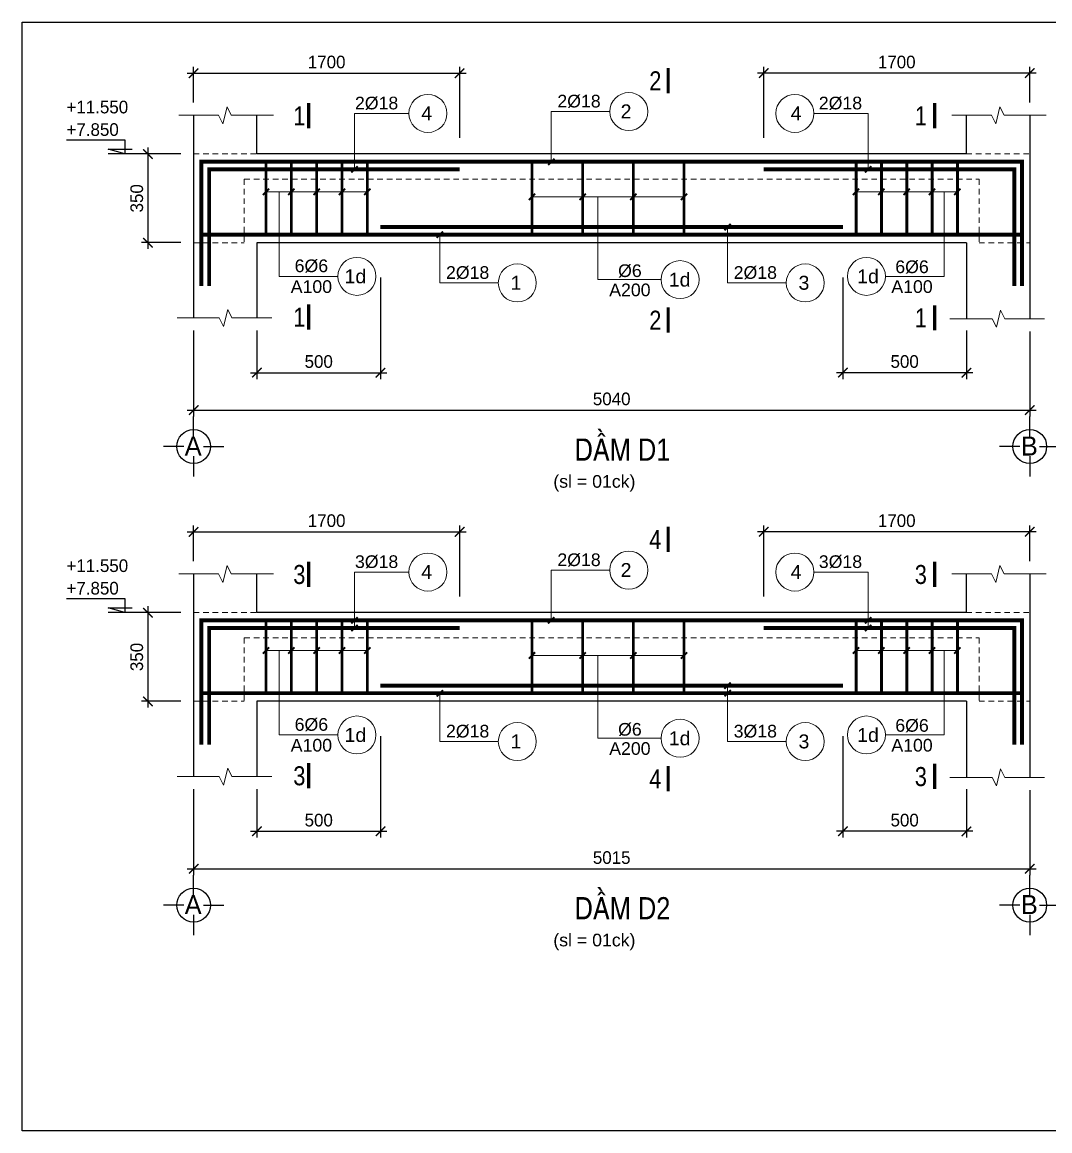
# Model space of a CAD drawing. Header units: millimetres. Extents: x -559287 to -299624, y 2351330 to 2655682.
# Drawn here: x -535995 to -519771, y 2452319 to 2469817 of the extents above; entities that cross this region are included whole.
import ezdxf
from ezdxf.enums import TextEntityAlignment as Align

# ---------------------------------------------------------------- set-up
doc = ezdxf.new("R2010")
doc.units = ezdxf.units.MM
doc.header["$LTSCALE"] = 10
doc.linetypes.add('HIDDEN', pattern=[0.3, 0.175, -0.125])
doc.linetypes.add('HIDDENX2', pattern=[0.75, 0.5, -0.25])
doc.layers.get('0').update_dxf_attribs({"lineweight": 20})
doc.layers.get('Defpoints').update_dxf_attribs({"lineweight": 20})
for name, color, linetype, lineweight in [('Dim', 251, 'Continuous', 15), ('Net khuat', 76, 'HIDDENX2', 15), ('Net manh', 8, 'Continuous', 13), ('Net thay', 4, 'Continuous', 25), ('Text', 54, 'Continuous', 25), ('Thep dai', 2, 'Continuous', 50), ('Thep doc', 140, 'Continuous', 60)]:
    doc.layers.add(name, color=color, linetype=linetype, lineweight=lineweight)
doc.layers.add('ththep', color=3, linetype='Continuous')
doc.styles.add('HELVE', font='VHAVAN.TTF', dxfattribs={"height": 800})
doc.styles.add('IN-NHO', font='VHELVEN.TTF', dxfattribs={"height": 200})
doc.styles.add('NGHIA5', font='arial_0.ttf', dxfattribs={"height": 180})
doc.styles.get("Standard").update_dxf_attribs({"font": 'nghia5.shx', "height": 200})
doc.styles.add('STYLE1-S1', font='VHARIALN.TTF')
doc.dimstyles.new('dim25', dxfattribs={"dimscale": 100, "dimtxt": 200, "dimasz": 1.5, "dimexe": 1, "dimexo": 2, "dimgap": 0.75, "dimtad": 1, "dimdec": 0, "dimlfac": 0.25, "dimzin": 0, "dimdsep": 46, "dimtxsty": 'Standard', "dimblk1": 'ARCHTICK', "dimblk2": 'ARCHTICK', "dimsah": 1, "dimcen": 0.09, "dimdle": 1, "dimclrd": 256, "dimclre": 256, "dimclrt": 54, "dimadec": 0, "dimazin": 0, "dimtfac": 1, "dimtdec": 0, "dimtofl": 0, "dimtmove": 2, "dimatfit": 3, "dimfxl": 0, "dimtolj": 1, "dimtzin": 0, "dimarcsym": 0})

# ---------------------------------------------------------------- blocks, each defined once
blk = doc.blocks.new('_ARCHTICK')
at = {"color": 0, "linetype": 'ByBlock', "const_width": 0.15}
blk.add_lwpolyline([(-0.5, -0.5), (0.5, 0.5)], dxfattribs=at)
blk = doc.blocks.new('*D379')
at = {"layer": 'Defpoints', "color": 0, "ltscale": 10, "transparency": 16777216}
for p in [(-533288, 2465149), (-520088, 2465137), (-520088, 2463695)]:
    blk.add_point(p, dxfattribs=at)
at = {"layer": 'Dim', "lineweight": -2, "ltscale": 10, "transparency": 16777216}
for p, q in [((-533288, 2464949), (-533288, 2463595)), ((-520088, 2464937), (-520088, 2463595)), ((-533388, 2463695), (-519988, 2463695))]:
    blk.add_line(p, q, dxfattribs=at)
at = {"layer": 'Dim', "lineweight": -2, "ltscale": 10, "transparency": 16777216, "xscale": 150, "yscale": 150, "zscale": 150, "rotation": 180}
blk.add_blockref('_ARCHTICK', (-533288, 2463695), dxfattribs=at)
at = {"layer": 'Dim', "lineweight": -2, "ltscale": 10, "transparency": 16777216, "xscale": 150, "yscale": 150, "zscale": 150}
blk.add_blockref('_ARCHTICK', (-520088, 2463695), dxfattribs=at)
at = {"layer": 'Dim', "color": 54, "ltscale": 10, "transparency": 16777216, "insert": (-526688, 2463870), "char_height": 200, "attachment_point": 5}
blk.add_mtext('\\A1;5040', dxfattribs=at)
blk = doc.blocks.new('*D380')
at = {"layer": 'Defpoints', "color": 0, "ltscale": 3, "transparency": 16777216}
for p in [(-524288, 2469012), (-520088, 2468348), (-524288, 2467794)]:
    blk.add_point(p, dxfattribs=at)
at = {"layer": 'Dim', "lineweight": -2, "ltscale": 3, "transparency": 16777216}
for p, q in [((-519988, 2469012), (-524388, 2469012)), ((-524288, 2467994), (-524288, 2469112)), ((-520088, 2468548), (-520088, 2469112))]:
    blk.add_line(p, q, dxfattribs=at)
at = {"layer": 'Dim', "lineweight": -2, "ltscale": 3, "transparency": 16777216, "xscale": 150, "yscale": 150, "zscale": 150, "rotation": 180}
blk.add_blockref('_ARCHTICK', (-524288, 2469012), dxfattribs=at)
at = {"layer": 'Dim', "lineweight": -2, "ltscale": 3, "transparency": 16777216, "xscale": 150, "yscale": 150, "zscale": 150}
blk.add_blockref('_ARCHTICK', (-520088, 2469012), dxfattribs=at)
at = {"layer": 'Dim', "color": 54, "ltscale": 3, "transparency": 16777216, "insert": (-522188, 2469187), "char_height": 200, "attachment_point": 5}
blk.add_mtext('\\A1;1700', dxfattribs=at)
blk = doc.blocks.new('*D381')
at = {"layer": 'Defpoints', "color": 0, "ltscale": 10, "transparency": 16777216}
for p in [(-530338, 2465986), (-532288, 2465149), (-530338, 2464285)]:
    blk.add_point(p, dxfattribs=at)
at = {"layer": 'Dim', "lineweight": -2, "ltscale": 10, "transparency": 16777216}
for p, q in [((-530338, 2465786), (-530338, 2464185)), ((-532288, 2464949), (-532288, 2464185)), ((-532388, 2464285), (-530238, 2464285))]:
    blk.add_line(p, q, dxfattribs=at)
at = {"layer": 'Dim', "lineweight": -2, "ltscale": 10, "transparency": 16777216, "xscale": 150, "yscale": 150, "zscale": 150, "rotation": 180}
blk.add_blockref('_ARCHTICK', (-532288, 2464285), dxfattribs=at)
at = {"layer": 'Dim', "lineweight": -2, "ltscale": 10, "transparency": 16777216, "xscale": 150, "yscale": 150, "zscale": 150}
blk.add_blockref('_ARCHTICK', (-530338, 2464285), dxfattribs=at)
at = {"layer": 'Dim', "color": 54, "ltscale": 10, "transparency": 16777216, "insert": (-531313, 2464460), "char_height": 200, "attachment_point": 5}
blk.add_mtext('\\A1;500', dxfattribs=at)
blk = doc.blocks.new('truc ngang-helve')
for points in [[(0, -4.8), (0, 0)], [(-2.33, -7.13), (-7.13, -7.13)], [(2.33, -7.13), (7.13, -7.13)], [(0, -9.45), (0, -14.26)]]:
    blk.add_lwpolyline(points)
blk.add_circle((0, -7.13), 4)
at = {"style": 'HELVE'}
blk.add_attdef('A', text='', height=4.5, dxfattribs=at).set_placement((0.03, -7.01), align=Align.MIDDLE_CENTER)
blk = doc.blocks.new('*D382')
at = {"layer": 'Defpoints', "color": 0, "ltscale": 10, "transparency": 16777216}
for p in [(-523038, 2465986), (-521088, 2465149), (-523038, 2464285)]:
    blk.add_point(p, dxfattribs=at)
at = {"layer": 'Dim', "lineweight": -2, "ltscale": 10, "transparency": 16777216}
for p, q in [((-523038, 2465786), (-523038, 2464185)), ((-521088, 2464949), (-521088, 2464185)), ((-520988, 2464285), (-523138, 2464285))]:
    blk.add_line(p, q, dxfattribs=at)
at = {"layer": 'Dim', "lineweight": -2, "ltscale": 10, "transparency": 16777216, "xscale": 150, "yscale": 150, "zscale": 150, "rotation": 180}
blk.add_blockref('_ARCHTICK', (-523038, 2464285), dxfattribs=at)
at = {"layer": 'Dim', "lineweight": -2, "ltscale": 10, "transparency": 16777216, "xscale": 150, "yscale": 150, "zscale": 150}
blk.add_blockref('_ARCHTICK', (-521088, 2464285), dxfattribs=at)
at = {"layer": 'Dim', "color": 54, "ltscale": 10, "transparency": 16777216, "insert": (-522063, 2464460), "char_height": 200, "attachment_point": 5}
blk.add_mtext('\\A1;500', dxfattribs=at)
blk = doc.blocks.new('*D383')
at = {"layer": 'Defpoints', "color": 0, "ltscale": 3, "transparency": 16777216}
for p in [(-533288, 2467737), (-534010, 2466337), (-533288, 2466337)]:
    blk.add_point(p, dxfattribs=at)
at = {"layer": 'Dim', "lineweight": -2, "ltscale": 3, "transparency": 16777216}
for p, q in [((-533488, 2467737), (-534110, 2467737)), ((-534010, 2467837), (-534010, 2466237)), ((-533488, 2466337), (-534110, 2466337))]:
    blk.add_line(p, q, dxfattribs=at)
at = {"layer": 'Dim', "lineweight": -2, "ltscale": 3, "transparency": 16777216, "xscale": 150, "yscale": 150, "zscale": 150}
for p, rotation in [((-534010, 2467737), 90), ((-534010, 2466337), 270)]:
    blk.add_blockref('_ARCHTICK', p, dxfattribs=dict(at, rotation=rotation))
at = {"layer": 'Dim', "color": 54, "ltscale": 3, "transparency": 16777216, "insert": (-534185, 2467037), "char_height": 200, "attachment_point": 5, "rotation": 90}
blk.add_mtext('\\A1;350', dxfattribs=at)
blk = doc.blocks.new('*D384')
at = {"layer": 'Defpoints', "color": 0, "ltscale": 3, "transparency": 16777216}
for p in [(-529088, 2469012), (-533288, 2468348), (-529088, 2467794)]:
    blk.add_point(p, dxfattribs=at)
at = {"layer": 'Dim', "lineweight": -2, "ltscale": 3, "transparency": 16777216}
for p, q in [((-533388, 2469012), (-528988, 2469012)), ((-533288, 2468548), (-533288, 2469112)), ((-529088, 2467994), (-529088, 2469112))]:
    blk.add_line(p, q, dxfattribs=at)
at = {"layer": 'Dim', "lineweight": -2, "ltscale": 3, "transparency": 16777216, "xscale": 150, "yscale": 150, "zscale": 150, "rotation": 180}
blk.add_blockref('_ARCHTICK', (-533288, 2469012), dxfattribs=at)
at = {"layer": 'Dim', "lineweight": -2, "ltscale": 3, "transparency": 16777216, "xscale": 150, "yscale": 150, "zscale": 150}
blk.add_blockref('_ARCHTICK', (-529088, 2469012), dxfattribs=at)
at = {"layer": 'Dim', "color": 54, "ltscale": 3, "transparency": 16777216, "insert": (-531188, 2469187), "char_height": 200, "attachment_point": 5}
blk.add_mtext('\\A1;1700', dxfattribs=at)
blk = doc.blocks.new('A$C17747A8B')
blk.add_line((0, 0), (525, 0))
blk.add_lwpolyline([(1183, 225), (263, 225), (263, 0), (525, 75), (150, 75)])
at = {"layer": 'Text'}
blk.add_attdef('+3.900', (183, 286), '', height=180, dxfattribs=at)
blk = doc.blocks.new('*D365')
at = {"layer": 'Defpoints', "color": 0, "ltscale": 10, "transparency": 16777216}
for p in [(-533288, 2457910), (-520088, 2457898), (-520088, 2456456)]:
    blk.add_point(p, dxfattribs=at)
at = {"layer": 'Dim', "lineweight": -2, "ltscale": 10, "transparency": 16777216}
for p, q in [((-533288, 2457710), (-533288, 2456356)), ((-520088, 2457698), (-520088, 2456356)), ((-533388, 2456456), (-519988, 2456456))]:
    blk.add_line(p, q, dxfattribs=at)
at = {"layer": 'Dim', "lineweight": -2, "ltscale": 10, "transparency": 16777216, "xscale": 150, "yscale": 150, "zscale": 150, "rotation": 180}
blk.add_blockref('_ARCHTICK', (-533288, 2456456), dxfattribs=at)
at = {"layer": 'Dim', "lineweight": -2, "ltscale": 10, "transparency": 16777216, "xscale": 150, "yscale": 150, "zscale": 150}
blk.add_blockref('_ARCHTICK', (-520088, 2456456), dxfattribs=at)
at = {"layer": 'Dim', "color": 54, "ltscale": 10, "transparency": 16777216, "insert": (-526688, 2456631), "char_height": 200, "attachment_point": 5}
blk.add_mtext('\\A1;5015', dxfattribs=at)
blk = doc.blocks.new('*D366')
at = {"layer": 'Defpoints', "color": 0, "ltscale": 3, "transparency": 16777216}
for p in [(-524288, 2461773), (-520088, 2461110), (-524288, 2460555)]:
    blk.add_point(p, dxfattribs=at)
at = {"layer": 'Dim', "lineweight": -2, "ltscale": 3, "transparency": 16777216}
for p, q in [((-524288, 2460755), (-524288, 2461873)), ((-520088, 2461310), (-520088, 2461873)), ((-519988, 2461773), (-524388, 2461773))]:
    blk.add_line(p, q, dxfattribs=at)
at = {"layer": 'Dim', "lineweight": -2, "ltscale": 3, "transparency": 16777216, "xscale": 150, "yscale": 150, "zscale": 150, "rotation": 180}
blk.add_blockref('_ARCHTICK', (-524288, 2461773), dxfattribs=at)
at = {"layer": 'Dim', "lineweight": -2, "ltscale": 3, "transparency": 16777216, "xscale": 150, "yscale": 150, "zscale": 150}
blk.add_blockref('_ARCHTICK', (-520088, 2461773), dxfattribs=at)
at = {"layer": 'Dim', "color": 54, "ltscale": 3, "transparency": 16777216, "insert": (-522188, 2461948), "char_height": 200, "attachment_point": 5}
blk.add_mtext('\\A1;1700', dxfattribs=at)
blk = doc.blocks.new('*D367')
at = {"layer": 'Defpoints', "color": 0, "ltscale": 10, "transparency": 16777216}
for p in [(-530338, 2458747), (-532288, 2457910), (-530338, 2457047)]:
    blk.add_point(p, dxfattribs=at)
at = {"layer": 'Dim', "lineweight": -2, "ltscale": 10, "transparency": 16777216}
for p, q in [((-530338, 2458547), (-530338, 2456947)), ((-532288, 2457710), (-532288, 2456947)), ((-532388, 2457047), (-530238, 2457047))]:
    blk.add_line(p, q, dxfattribs=at)
at = {"layer": 'Dim', "lineweight": -2, "ltscale": 10, "transparency": 16777216, "xscale": 150, "yscale": 150, "zscale": 150, "rotation": 180}
blk.add_blockref('_ARCHTICK', (-532288, 2457047), dxfattribs=at)
at = {"layer": 'Dim', "lineweight": -2, "ltscale": 10, "transparency": 16777216, "xscale": 150, "yscale": 150, "zscale": 150}
blk.add_blockref('_ARCHTICK', (-530338, 2457047), dxfattribs=at)
at = {"layer": 'Dim', "color": 54, "ltscale": 10, "transparency": 16777216, "insert": (-531313, 2457222), "char_height": 200, "attachment_point": 5}
blk.add_mtext('\\A1;500', dxfattribs=at)
blk = doc.blocks.new('*D368')
at = {"layer": 'Defpoints', "color": 0, "ltscale": 10, "transparency": 16777216}
for p in [(-523038, 2458747), (-521088, 2457910), (-523038, 2457047)]:
    blk.add_point(p, dxfattribs=at)
at = {"layer": 'Dim', "lineweight": -2, "ltscale": 10, "transparency": 16777216}
for p, q in [((-523038, 2458547), (-523038, 2456947)), ((-521088, 2457710), (-521088, 2456947)), ((-520988, 2457047), (-523138, 2457047))]:
    blk.add_line(p, q, dxfattribs=at)
at = {"layer": 'Dim', "lineweight": -2, "ltscale": 10, "transparency": 16777216, "xscale": 150, "yscale": 150, "zscale": 150, "rotation": 180}
blk.add_blockref('_ARCHTICK', (-523038, 2457047), dxfattribs=at)
at = {"layer": 'Dim', "lineweight": -2, "ltscale": 10, "transparency": 16777216, "xscale": 150, "yscale": 150, "zscale": 150}
blk.add_blockref('_ARCHTICK', (-521088, 2457047), dxfattribs=at)
at = {"layer": 'Dim', "color": 54, "ltscale": 10, "transparency": 16777216, "insert": (-522063, 2457222), "char_height": 200, "attachment_point": 5}
blk.add_mtext('\\A1;500', dxfattribs=at)
blk = doc.blocks.new('*D369')
at = {"layer": 'Defpoints', "color": 0, "ltscale": 3, "transparency": 16777216}
for p in [(-533288, 2460498), (-534010, 2459098), (-533288, 2459098)]:
    blk.add_point(p, dxfattribs=at)
at = {"layer": 'Dim', "lineweight": -2, "ltscale": 3, "transparency": 16777216}
for p, q in [((-534010, 2460598), (-534010, 2458998)), ((-533488, 2460498), (-534110, 2460498)), ((-533488, 2459098), (-534110, 2459098))]:
    blk.add_line(p, q, dxfattribs=at)
at = {"layer": 'Dim', "lineweight": -2, "ltscale": 3, "transparency": 16777216, "xscale": 150, "yscale": 150, "zscale": 150}
for p, rotation in [((-534010, 2460498), 90), ((-534010, 2459098), 270)]:
    blk.add_blockref('_ARCHTICK', p, dxfattribs=dict(at, rotation=rotation))
at = {"layer": 'Dim', "color": 54, "ltscale": 3, "transparency": 16777216, "insert": (-534185, 2459798), "char_height": 200, "attachment_point": 5, "rotation": 90}
blk.add_mtext('\\A1;350', dxfattribs=at)
blk = doc.blocks.new('*D370')
at = {"layer": 'Defpoints', "color": 0, "ltscale": 3, "transparency": 16777216}
for p in [(-529088, 2461773), (-533288, 2461110), (-529088, 2460555)]:
    blk.add_point(p, dxfattribs=at)
at = {"layer": 'Dim', "lineweight": -2, "ltscale": 3, "transparency": 16777216}
for p, q in [((-533288, 2461310), (-533288, 2461873)), ((-529088, 2460755), (-529088, 2461873)), ((-533388, 2461773), (-528988, 2461773))]:
    blk.add_line(p, q, dxfattribs=at)
at = {"layer": 'Dim', "lineweight": -2, "ltscale": 3, "transparency": 16777216, "xscale": 150, "yscale": 150, "zscale": 150, "rotation": 180}
blk.add_blockref('_ARCHTICK', (-533288, 2461773), dxfattribs=at)
at = {"layer": 'Dim', "lineweight": -2, "ltscale": 3, "transparency": 16777216, "xscale": 150, "yscale": 150, "zscale": 150}
blk.add_blockref('_ARCHTICK', (-529088, 2461773), dxfattribs=at)
at = {"layer": 'Dim', "color": 54, "ltscale": 3, "transparency": 16777216, "insert": (-531188, 2461948), "char_height": 200, "attachment_point": 5}
blk.add_mtext('\\A1;1700', dxfattribs=at)

msp = doc.modelspace()

# ---------------------------------------------------------------- linework, layer by layer
at = {"layer": 'Net khuat', "linetype": 'HIDDEN', "ltscale": 50}
for p, q in [((-533287.8, 2467736.6), (-532287.8, 2467736.6)), ((-521087.8, 2467736.6), (-520087.9, 2467736.6)), ((-532487.9, 2467336.6), (-520887.7, 2467336.6)), ((-532487.9, 2467336.6), (-532487.9, 2466336.6)), ((-520887.7, 2467336.6), (-520887.7, 2466336.6)), ((-533287.8, 2466336.6), (-532487.9, 2466336.6)), ((-520887.7, 2466336.6), (-520087.7, 2466336.6)), ((-533287.8, 2460498), (-532287.8, 2460498)), ((-521087.8, 2460498), (-520087.9, 2460498)), ((-532487.9, 2460098), (-520887.7, 2460098)), ((-532487.9, 2460098), (-532487.9, 2459098)), ((-520887.7, 2460098), (-520887.7, 2459098)), ((-533287.8, 2459098), (-532487.9, 2459098)), ((-520887.7, 2459098), (-520087.7, 2459098))]:
    msp.add_line(p, q, dxfattribs=at)
at = {"layer": 'Net manh'}
for p, q in [((-530546.1, 2467139.3), (-532146.1, 2467139.3)), ((-525546.4, 2467062), (-527946.4, 2467062)), ((-521229.5, 2467139.3), (-522829.5, 2467139.3)), ((-530546.1, 2459900.7), (-532146.1, 2459900.7)), ((-521229.5, 2459900.7), (-522829.5, 2459900.7)), ((-525546.4, 2459823.4), (-527946.4, 2459823.4))]:
    msp.add_line(p, q, dxfattribs=at)
for points in [[(-532027.9, 2468348.4), (-532693.1, 2468348.4), (-532760.3, 2468482.5), (-532825.8, 2468214.3), (-532893.1, 2468348.4), (-533520.5, 2468348.4)], [(-519827.9, 2468348.4), (-520493.1, 2468348.4), (-520560.3, 2468482.5), (-520625.8, 2468214.3), (-520693.1, 2468348.4), (-521320.5, 2468348.4)], [(-530746.8, 2467494.7), (-530746.8, 2468376.7), (-529889.1, 2468376.7)], [(-527641.4, 2467614.7), (-527641.4, 2468406.7), (-526717.4, 2468406.7)], [(-522638.9, 2467494.7), (-522638.9, 2468376.7), (-523496.7, 2468376.7)], [(-531935, 2467139.3), (-531935, 2465805.4), (-531009.7, 2465805.4)], [(-526906.8, 2467062), (-526906.8, 2465753.3), (-525908.6, 2465753.3)], [(-521440.6, 2467139.3), (-521440.6, 2465805.4), (-522365.9, 2465805.4)], [(-524857.9, 2466583.5), (-524857.9, 2465701.6), (-523932.9, 2465701.6)], [(-529399.7, 2466463.5), (-529399.7, 2465701.6), (-528478.4, 2465701.6)], [(-533547.7, 2465148.5), (-532882.6, 2465148.5), (-532815.4, 2465014.4), (-532749.8, 2465282.6), (-532682.6, 2465148.5), (-532055.2, 2465148.5)], [(-521347.7, 2465136.5), (-520682.6, 2465136.5), (-520615.4, 2465002.4), (-520549.8, 2465270.6), (-520482.6, 2465136.5), (-519855.2, 2465136.5)], [(-532027.9, 2461109.8), (-532693.1, 2461109.8), (-532760.3, 2461243.9), (-532825.8, 2460975.7), (-532893.1, 2461109.8), (-533520.5, 2461109.8)], [(-530746.8, 2460256.2), (-530746.8, 2461138.1), (-529889.1, 2461138.1)], [(-527641.4, 2460376.2), (-527641.4, 2461168.1), (-526717.4, 2461168.1)], [(-522638.9, 2460256.2), (-522638.9, 2461138.1), (-523496.7, 2461138.1)], [(-519827.9, 2461109.8), (-520493.1, 2461109.8), (-520560.3, 2461243.9), (-520625.8, 2460975.7), (-520693.1, 2461109.8), (-521320.5, 2461109.8)], [(-531935, 2459900.7), (-531935, 2458566.9), (-531009.7, 2458566.9)], [(-521440.6, 2459900.7), (-521440.6, 2458566.9), (-522365.9, 2458566.9)], [(-526906.8, 2459823.4), (-526906.8, 2458514.8), (-525908.6, 2458514.8)], [(-524857.9, 2459345), (-524857.9, 2458463), (-523932.9, 2458463)], [(-529399.7, 2459225), (-529399.7, 2458463), (-528478.4, 2458463)], [(-533547.7, 2457910), (-532882.6, 2457910), (-532815.4, 2457775.9), (-532749.8, 2458044.1), (-532682.6, 2457910), (-532055.2, 2457910)], [(-521347.7, 2457898), (-520682.6, 2457898), (-520615.4, 2457763.9), (-520549.8, 2458032.1), (-520482.6, 2457898), (-519855.2, 2457898)]]:
    msp.add_lwpolyline(points, dxfattribs=at)
at = {"layer": 'Net manh', "const_width": 30}
for points in [[(-530796.8, 2467444.7), (-530696.8, 2467544.7)], [(-527691.4, 2467564.7), (-527591.4, 2467664.7)], [(-522688.9, 2467444.7), (-522588.9, 2467544.7)], [(-532196.1, 2467089.3), (-532096.1, 2467189.3)], [(-531796.1, 2467089.3), (-531696.1, 2467189.3)], [(-531396.1, 2467089.3), (-531296.1, 2467189.3)], [(-530996.1, 2467089.3), (-530896.1, 2467189.3)], [(-530596.1, 2467089.3), (-530496.1, 2467189.3)], [(-522879.5, 2467089.3), (-522779.5, 2467189.3)], [(-522479.5, 2467089.3), (-522379.5, 2467189.3)], [(-522079.5, 2467089.3), (-521979.5, 2467189.3)], [(-521679.5, 2467089.3), (-521579.5, 2467189.3)], [(-521279.5, 2467089.3), (-521179.5, 2467189.3)], [(-527996.4, 2467012), (-527896.4, 2467112)], [(-527196.4, 2467012), (-527096.4, 2467112)], [(-526396.4, 2467012), (-526296.4, 2467112)], [(-525596.4, 2467012), (-525496.4, 2467112)], [(-529449.7, 2466413.5), (-529349.7, 2466513.5)], [(-524907.9, 2466533.5), (-524807.9, 2466633.5)], [(-530796.8, 2460326.2), (-530696.8, 2460426.2)], [(-527691.4, 2460326.2), (-527591.4, 2460426.2)], [(-522688.9, 2460326.2), (-522588.9, 2460426.2)], [(-530796.8, 2460206.2), (-530696.8, 2460306.2)], [(-522688.9, 2460206.2), (-522588.9, 2460306.2)], [(-532196.1, 2459850.7), (-532096.1, 2459950.7)], [(-531796.1, 2459850.7), (-531696.1, 2459950.7)], [(-531396.1, 2459850.7), (-531296.1, 2459950.7)], [(-530996.1, 2459850.7), (-530896.1, 2459950.7)], [(-530596.1, 2459850.7), (-530496.1, 2459950.7)], [(-527996.4, 2459773.4), (-527896.4, 2459873.4)], [(-527196.4, 2459773.4), (-527096.4, 2459873.4)], [(-526396.4, 2459773.4), (-526296.4, 2459873.4)], [(-525596.4, 2459773.4), (-525496.4, 2459873.4)], [(-522879.5, 2459850.7), (-522779.5, 2459950.7)], [(-522479.5, 2459850.7), (-522379.5, 2459950.7)], [(-522079.5, 2459850.7), (-521979.5, 2459950.7)], [(-521679.5, 2459850.7), (-521579.5, 2459950.7)], [(-521279.5, 2459850.7), (-521179.5, 2459950.7)], [(-524907.9, 2459295), (-524807.9, 2459395)], [(-529449.7, 2459175), (-529349.7, 2459275)], [(-524907.9, 2459175), (-524807.9, 2459275)]]:
    msp.add_lwpolyline(points, dxfattribs=at)
at = {"layer": 'Net manh'}
for centre in [(-529589.1, 2468376.7), (-526417.4, 2468406.7), (-523796.7, 2468376.7), (-530709.7, 2465805.4), (-528178.4, 2465701.6), (-525608.6, 2465753.3), (-523632.9, 2465701.6), (-522665.9, 2465805.4), (-529589.1, 2461138.1), (-526417.4, 2461168.1), (-523796.7, 2461138.1), (-530709.7, 2458566.9), (-525608.6, 2458514.8), (-522665.9, 2458566.9), (-528178.4, 2458463), (-523632.9, 2458463)]:
    msp.add_circle(centre, 300, dxfattribs=at)
at = {"layer": 'Net thay'}
for p, q in [((-533287.8, 2468348.4), (-533287.8, 2465148.5)), ((-532287.8, 2467736.6), (-532287.8, 2468348.4)), ((-521087.8, 2467736.6), (-521087.8, 2468348.4)), ((-520087.8, 2468348.4), (-520087.8, 2465136.5)), ((-532287.8, 2466336.6), (-532287.8, 2465148.5)), ((-521087.8, 2466336.6), (-521087.8, 2465136.5)), ((-533287.8, 2461109.8), (-533287.8, 2457910)), ((-532287.8, 2460498), (-532287.8, 2461109.8)), ((-521087.8, 2460498), (-521087.8, 2461109.8)), ((-520087.8, 2461109.8), (-520087.8, 2457898)), ((-532287.8, 2459098), (-532287.8, 2457910)), ((-521087.8, 2459098), (-521087.8, 2457898))]:
    msp.add_line(p, q, dxfattribs=at)
at = {"layer": 'Net thay', "ltscale": 10}
for p, q in [((-521087.8, 2467736.6), (-532287.8, 2467736.6)), ((-521087.8, 2466336.6), (-532287.8, 2466336.6)), ((-521087.8, 2460498), (-532287.8, 2460498)), ((-521087.8, 2459098), (-532287.8, 2459098))]:
    msp.add_line(p, q, dxfattribs=at)
at = {"layer": 'Text', "const_width": 50}
for points in [[(-525795.6, 2469092.4), (-525795.6, 2468695.2)], [(-531471.1, 2468539.8), (-531471.1, 2468142.5)], [(-521588.7, 2468539.8), (-521588.7, 2468142.5)], [(-531471.1, 2465362.4), (-531471.1, 2464965.1)], [(-525795.6, 2465314.3), (-525795.6, 2464917)], [(-521588.7, 2465350.4), (-521588.7, 2464953.1)], [(-525795.6, 2461853.9), (-525795.6, 2461456.6)], [(-531471.1, 2461301.3), (-531471.1, 2460904)], [(-521588.7, 2461301.3), (-521588.7, 2460904)], [(-531471.1, 2458123.8), (-531471.1, 2457726.6)], [(-521588.7, 2458111.8), (-521588.7, 2457714.6)], [(-525795.6, 2458075.7), (-525795.6, 2457678.4)]]:
    msp.add_lwpolyline(points, dxfattribs=at)
at = {"layer": 'Thep dai', "const_width": 45}
for points in [[(-532146.1, 2466463.8), (-532146.1, 2467614.7)], [(-531746.1, 2466463.8), (-531746.1, 2467614.7)], [(-531346.1, 2466463.8), (-531346.1, 2467614.7)], [(-530946.1, 2466463.8), (-530946.1, 2467614.7)], [(-530546.1, 2466463.8), (-530546.1, 2467614.7)], [(-527946.4, 2466463.8), (-527946.4, 2467614.7)], [(-527146.4, 2466463.8), (-527146.4, 2467614.7)], [(-526346.4, 2466463.8), (-526346.4, 2467614.7)], [(-525546.4, 2466463.8), (-525546.4, 2467614.7)], [(-522829.5, 2466463.8), (-522829.5, 2467614.7)], [(-522429.5, 2466463.8), (-522429.5, 2467614.7)], [(-522029.5, 2466463.8), (-522029.5, 2467614.7)], [(-521629.5, 2466463.8), (-521629.5, 2467614.7)], [(-521229.5, 2466463.8), (-521229.5, 2467614.7)], [(-532146.1, 2459225.2), (-532146.1, 2460376.2)], [(-531746.1, 2459225.2), (-531746.1, 2460376.2)], [(-531346.1, 2459225.2), (-531346.1, 2460376.2)], [(-530946.1, 2459225.2), (-530946.1, 2460376.2)], [(-530546.1, 2459225.2), (-530546.1, 2460376.2)], [(-527946.4, 2459225.2), (-527946.4, 2460376.2)], [(-527146.4, 2459225.2), (-527146.4, 2460376.2)], [(-526346.4, 2459225.2), (-526346.4, 2460376.2)], [(-525546.4, 2459225.2), (-525546.4, 2460376.2)], [(-522829.5, 2459225.2), (-522829.5, 2460376.2)], [(-522429.5, 2459225.2), (-522429.5, 2460376.2)], [(-522029.5, 2459225.2), (-522029.5, 2460376.2)], [(-521629.5, 2459225.2), (-521629.5, 2460376.2)], [(-521229.5, 2459225.2), (-521229.5, 2460376.2)]]:
    msp.add_lwpolyline(points, dxfattribs=at)
at = {"layer": 'Thep doc', "ltscale": 10, "const_width": 60}
for points in [[(-520209.7, 2465651.2), (-520209.7, 2467614.7), (-521849.1, 2467614.7), (-533166, 2467614.7), (-533166, 2465651.2)], [(-533044.1, 2465651.2), (-533044.1, 2467494.7), (-529087.8, 2467494.7)], [(-524287.8, 2467494.7), (-520331.5, 2467494.7), (-520331.5, 2465651.2)], [(-530338.1, 2466583.8), (-523037.6, 2466583.8)], [(-533166, 2466463.8), (-520209.7, 2466463.8)], [(-520209.7, 2458412.7), (-520209.7, 2460376.2), (-521849.1, 2460376.2), (-533166, 2460376.2), (-533166, 2458412.7)], [(-533044.1, 2458412.7), (-533044.1, 2460256.2), (-529087.8, 2460256.2)], [(-524287.8, 2460256.2), (-520331.5, 2460256.2), (-520331.5, 2458412.7)], [(-530338.1, 2459345.2), (-523037.6, 2459345.2)], [(-533166, 2459225.2), (-520209.7, 2459225.2)]]:
    msp.add_lwpolyline(points, dxfattribs=at)
at = {"layer": 'ththep'}
msp.add_lwpolyline([(-535994.9, 2469817), (-511574.1, 2469817), (-511574.1, 2452319.1), (-535994.9, 2452319.1)], close=True, dxfattribs=at)

# ---------------------------------------------------------------- block references
at = {"layer": 'Net thay'}
ref = msp.add_blockref('A$C17747A8B', (-534109.7, 2467736.6), dxfattribs=dict(at, xscale=-1))
ref.add_attrib('+3.900', '+11.550', (-535295.4, 2468377.6), dxfattribs={"layer": 'Text', "height": 200})
ref = msp.add_blockref('A$C17747A8B', (-534109.7, 2467736.6), dxfattribs=dict(at, xscale=-1))
ref.add_attrib('+3.900', '+7.850', (-535295.4, 2468022.1), dxfattribs={"layer": 'Text', "height": 200})
ref = msp.add_blockref('truc ngang-helve', (-533287.8, 2463594.7), dxfattribs=dict(at, xscale=66.66666666662786, yscale=66.66666666651145, zscale=66.66666666666667))
ref.add_attrib('A', 'A', dxfattribs={"layer": 'Text', "height": 300, "style": 'HELVE'}).set_placement((-533295.1, 2463127.6), align=Align.MIDDLE_CENTER)
ref = msp.add_blockref('truc ngang-helve', (-520087.8, 2463594.7), dxfattribs=dict(at, xscale=66.66666666662786, yscale=66.66666666651145, zscale=66.66666666666667))
ref.add_attrib('A', 'b', dxfattribs={"layer": 'Text', "height": 300, "style": 'HELVE'}).set_placement((-520095.1, 2463127.6), align=Align.MIDDLE_CENTER)
ref = msp.add_blockref('A$C17747A8B', (-534109.7, 2460498), dxfattribs=dict(at, xscale=-1))
ref.add_attrib('+3.900', '+11.550', (-535295.4, 2461139), dxfattribs={"layer": 'Text', "height": 200})
ref = msp.add_blockref('A$C17747A8B', (-534109.7, 2460498), dxfattribs=dict(at, xscale=-1))
ref.add_attrib('+3.900', '+7.850', (-535295.4, 2460783.5), dxfattribs={"layer": 'Text', "height": 200})
ref = msp.add_blockref('truc ngang-helve', (-533287.8, 2456356.2), dxfattribs=dict(at, xscale=66.66666666662786, yscale=66.66666666651145, zscale=66.66666666666667))
ref.add_attrib('A', 'A', dxfattribs={"layer": 'Text', "height": 300, "style": 'HELVE'}).set_placement((-533295.1, 2455889), align=Align.MIDDLE_CENTER)
ref = msp.add_blockref('truc ngang-helve', (-520087.8, 2456356.2), dxfattribs=dict(at, xscale=66.66666666662786, yscale=66.66666666651145, zscale=66.66666666666667))
ref.add_attrib('A', 'b', dxfattribs={"layer": 'Text', "height": 300, "style": 'HELVE'}).set_placement((-520095.1, 2455889), align=Align.MIDDLE_CENTER)

# ---------------------------------------------------------------- texts
at = {"layer": 'Text'}
for s, height, style, p in [('2', 300, 'STYLE1-S1', (-525999.3, 2468891.3)), ('1', 300, 'STYLE1-S1', (-531619, 2468338.7)), ('4', 220, 'IN-NHO', (-529609, 2468378.7)), ('2', 220, 'IN-NHO', (-526461.3, 2468408.7)), ('4', 220, 'IN-NHO', (-523776.7, 2468378.7)), ('1', 300, 'STYLE1-S1', (-521807.6, 2468338.7)), ('1d', 220, 'IN-NHO', (-530734.2, 2465805.4)), ('1', 220, 'IN-NHO', (-528198.3, 2465703.6)), ('1d', 220, 'IN-NHO', (-525615.5, 2465753.3)), ('3', 220, 'IN-NHO', (-523652.8, 2465703.6)), ('1d', 220, 'IN-NHO', (-522641.4, 2465805.4)), ('1', 300, 'STYLE1-S1', (-531619, 2465161.2)), ('1', 300, 'STYLE1-S1', (-521807.6, 2465149.2)), ('2', 300, 'STYLE1-S1', (-525999.3, 2465113.1)), ('4', 300, 'STYLE1-S1', (-525999.3, 2461652.8)), ('3', 300, 'STYLE1-S1', (-531619, 2461100.1)), ('2', 220, 'IN-NHO', (-526461.3, 2461170.2)), ('3', 300, 'STYLE1-S1', (-521807.6, 2461100.1)), ('4', 220, 'IN-NHO', (-529609, 2461140.2)), ('4', 220, 'IN-NHO', (-523776.7, 2461140.2)), ('1d', 220, 'IN-NHO', (-530734.2, 2458566.9)), ('1d', 220, 'IN-NHO', (-525615.5, 2458514.8)), ('1d', 220, 'IN-NHO', (-522641.4, 2458566.9)), ('1', 220, 'IN-NHO', (-528198.3, 2458465.1)), ('3', 220, 'IN-NHO', (-523652.8, 2458465.1)), ('3', 300, 'STYLE1-S1', (-531619, 2457922.7)), ('4', 300, 'STYLE1-S1', (-525999.3, 2457874.6)), ('3', 300, 'STYLE1-S1', (-521807.6, 2457910.7))]:
    msp.add_text(s, height=height, dxfattribs=dict(at, style=style)).set_placement(p, align=Align.MIDDLE_CENTER)
at = {"layer": 'Text', "ltscale": 3, "style": 'NGHIA5'}
for s, p in [('2%%C18', (-530399.2, 2468440.9)), ('2%%C18', (-527203.9, 2468470.9)), ('2%%C18', (-523076.5, 2468440.9)), ('6%%C6', (-531428.9, 2465871.6)), ('%%C6', (-526400.8, 2465794.6)), ('6%%C6', (-521946.7, 2465856.6)), ('2%%C18', (-528962.2, 2465765.8)), ('2%%C18', (-524420.4, 2465765.8)), ('A100', (-531428.9, 2465543.6)), ('A200', (-526400.8, 2465491.5)), ('A100', (-521946.7, 2465543.6)), ('2%%C18', (-527203.9, 2461232.4)), ('3%%C18', (-530399.2, 2461202.4)), ('3%%C18', (-523076.5, 2461202.4)), ('6%%C6', (-531428.9, 2458633.1)), ('6%%C6', (-521946.7, 2458618.1)), ('2%%C18', (-528962.2, 2458527.3)), ('%%C6', (-526400.8, 2458556)), ('3%%C18', (-524420.4, 2458527.3)), ('A100', (-531428.9, 2458305.1)), ('A200', (-526400.8, 2458253)), ('A100', (-521946.7, 2458305.1))]:
    msp.add_text(s, height=200, dxfattribs=at).set_placement(p, align=Align.CENTER)
at = {"layer": 'Text', "style": 'STYLE1-S1'}
for s, p in [('DÇM D1', (-525761.8, 2462895.9)), ('DÇM D2', (-525761.8, 2455657.4))]:
    msp.add_text(s, height=350, dxfattribs=at).set_placement(p, align=Align.RIGHT)
at = {"layer": 'Text', "ltscale": 3, "style": 'NGHIA5'}
for p in [(-527609.5, 2462469.1), (-527609.5, 2455230.5)]:
    msp.add_text('(sl = 01ck)', height=200, dxfattribs=at).set_placement(p)

# ---------------------------------------------------------------- dimensions: what is measured, and where the dimension line sits
at = {"layer": 'Dim', "ltscale": 3}
for base, p1, p2, picture, middle in [((-529087.8, 2469011.6), (-533287.8, 2468348.4), (-529087.8, 2467794), '*D384', (-531187.8, 2469186.6)), ((-529087.8, 2461773.1), (-533287.8, 2461109.8), (-529087.8, 2460555.5), '*D370', (-531187.8, 2461948.1))]:
    dim = msp.add_linear_dim(base=base, p1=p1, p2=p2, text='1700', dimstyle='dim25', dxfattribs=at)
    dim.commit()
    dim.dimension.update_dxf_attribs({"geometry": picture, "text_midpoint": middle})
for base, p1, p2, picture, middle in [((-524287.8, 2469011.6), (-520087.8, 2468348.4), (-524287.8, 2467794), '*D380', (-522187.8, 2469186.6)), ((-524287.8, 2461773.1), (-520087.8, 2461109.8), (-524287.8, 2460555.5), '*D366', (-522187.8, 2461948.1))]:
    dim = msp.add_linear_dim(base=base, p1=p1, p2=p2, angle=180, text='1700', dimstyle='dim25', dxfattribs=at)
    dim.commit()
    dim.dimension.update_dxf_attribs({"geometry": picture, "text_midpoint": middle})
for base, p1, p2, picture, middle in [((-534009.7, 2466336.6), (-533287.7, 2467736.6), (-533287.8, 2466336.6), '*D383', (-534184.7, 2467036.6)), ((-534009.7, 2459098), (-533287.7, 2460498), (-533287.8, 2459098), '*D369', (-534184.7, 2459798))]:
    dim = msp.add_linear_dim(base=base, p1=p1, p2=p2, angle=90, dimstyle='dim25', dxfattribs=at)
    dim.commit()
    dim.dimension.update_dxf_attribs({"geometry": picture, "text_midpoint": middle})
at = {"layer": 'Dim', "ltscale": 10}
for base, p1, p2, picture, middle in [((-530338.1, 2464285.3), (-532287.8, 2465148.5), (-530338.1, 2465985.5), '*D381', (-531312.9, 2464460.3)), ((-530338.1, 2457046.8), (-532287.8, 2457910), (-530338.1, 2458747), '*D367', (-531312.9, 2457221.8))]:
    dim = msp.add_linear_dim(base=base, p1=p1, p2=p2, text='500', dimstyle='dim25', dxfattribs=at)
    dim.commit()
    dim.dimension.update_dxf_attribs({"geometry": picture, "text_midpoint": middle})
for base, p1, p2, text, picture, middle in [((-523037.6, 2464285.3), (-521087.8, 2465148.5), (-523037.6, 2465985.5), '500', '*D382', (-522062.7, 2464460.3)), ((-520087.8, 2463694.7), (-533287.8, 2465148.5), (-520087.8, 2465136.5), '5040', '*D379', (-526687.8, 2463869.7)), ((-523037.6, 2457046.8), (-521087.8, 2457910), (-523037.6, 2458747), '500', '*D368', (-522062.7, 2457221.8)), ((-520087.8, 2456456.2), (-533287.8, 2457910), (-520087.8, 2457898), '5015', '*D365', (-526687.8, 2456631.2))]:
    dim = msp.add_linear_dim(base=base, p1=p1, p2=p2, angle=180, text=text, dimstyle='dim25', dxfattribs=at)
    dim.commit()
    dim.dimension.update_dxf_attribs({"geometry": picture, "text_midpoint": middle})

doc.saveas('drawing.dxf')
